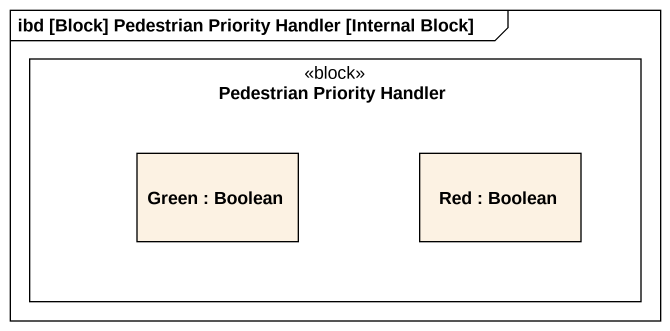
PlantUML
@startuml
mainframe ibd [Block] Pedestrian Priority Handler [Internal Block]
rectangle "Pedestrian Priority Handler" as Pedestrian_Priority_Handler <<block>> {
  rectangle "Green : Boolean" as Green
  rectangle "Red : Boolean" as Red
}
@enduml
